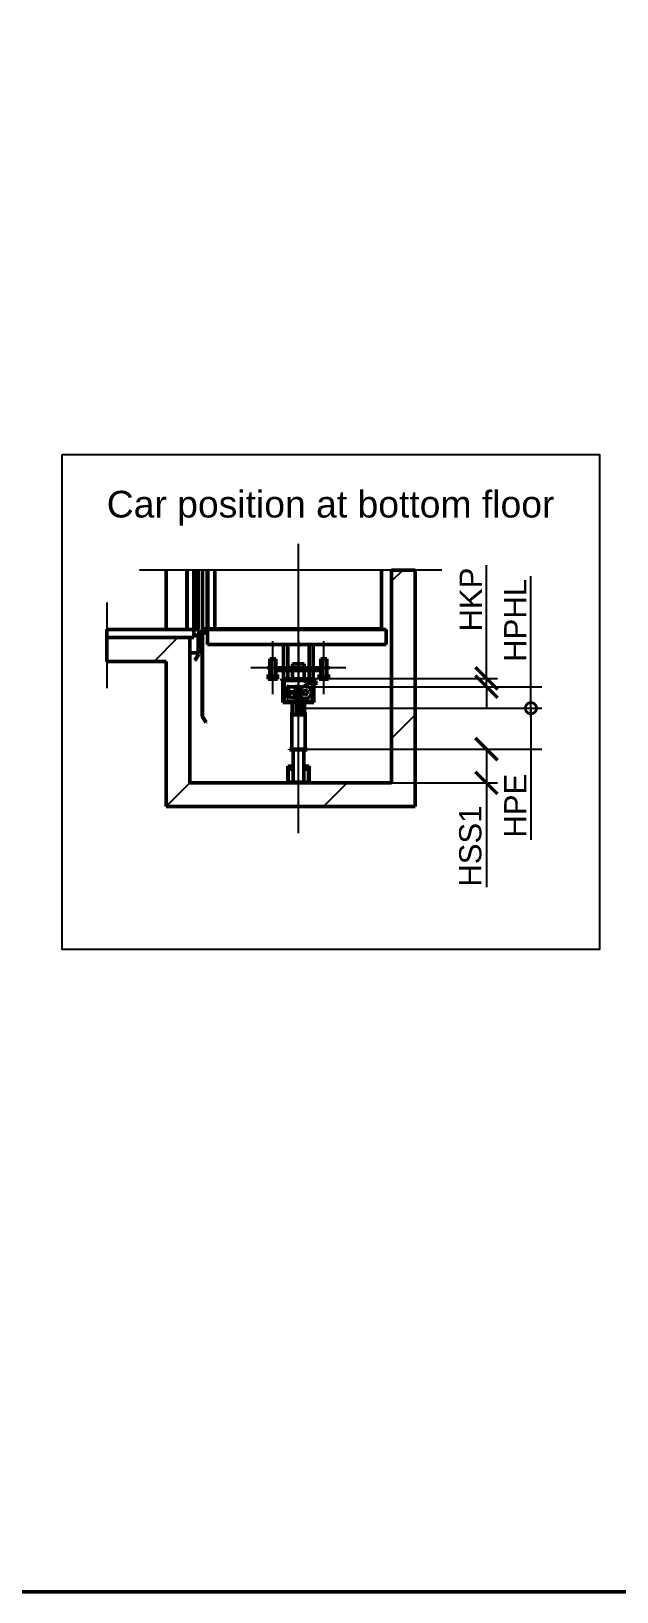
# Model space of a CAD drawing. Header units: millimetres. Extents: x -2854 to 202754, y -48725 to 27067.
# Drawn here: x 135118 to 140053, y -48725 to -35567 of the extents above; entities that cross this region are included whole.
import ezdxf

# ---------------------------------------------------------------- set-up
doc = ezdxf.new("R2010")
doc.units = ezdxf.units.MM
doc.linetypes.add('AM_ISO08W050', pattern=[18, 12, -1.5, 3, -1.5])
for name, color, linetype, lineweight in [('AM_0', 7, 'Continuous', 50), ('AM_8', 1, 'Continuous', 25), ('LDBuffer-AM_0', 7, 'Continuous', 50), ('LDCar-AM_0', 7, 'Continuous', 50), ('LDCar-AM_4', 3, 'Continuous', 25), ('LDCarFrame-AM_0', 7, 'Continuous', 50), ('LDGear-AM_0', 7, 'Continuous', 50), ('LDGear-AM_7', 4, 'AM_ISO08W050', 25), ('LDShaft-AM_0', 7, 'Continuous', 50), ('LDShaft-AM_4', 3, 'Continuous', 25), ('LDShaft-AM_5', 3, 'Continuous', 25), ('LDShaft-AM_7', 4, 'AM_ISO08W050', 25)]:
    doc.layers.add(name, color=color, linetype=linetype, lineweight=lineweight)
doc.layers.add('AM_VIEWS', color=1, linetype='Continuous', lineweight=25, plot=False)
doc.styles.add('LD', font='ARIALUNI.ttf')
doc.dimstyles.new('LIFT', dxfattribs={"dimtxt": 2.5, "dimasz": 2.5, "dimexe": 1.25, "dimexo": 0, "dimgap": 0.5, "dimtad": 1, "dimdec": 0, "dimzin": 1, "dimdsep": 46, "dimtxsty": 'LD', "dimblk": 'ARCHTICK', "dimcen": 0, "dimdle": 1, "dimclrd": 3, "dimclre": 3, "dimclrt": 4, "dimadec": 0, "dimazin": 0, "dimtp": 0.1, "dimtm": 0.1, "dimtfac": 0.71, "dimtdec": 0, "dimtix": 1, "dimtmove": 0, "dimatfit": 3, "dimfxl": 1, "dimtolj": 1, "dimarcsym": 0})

# ---------------------------------------------------------------- blocks, each defined once
blk = doc.blocks.new('LD_20260610085845_00000216')
at = {"layer": 'LDShaft-AM_0'}
for p, q in [((-200, 1795), (-200, 1295)), ((1700, 1795), (1700, 0)), ((1900, 1795), (1700, 1795)), ((1900, 0), (1900, 1795)), ((-700, 1225), (-700, 1025)), ((-200, 1225), (-700, 1225)), ((0, 1225), (-200, 1225)), ((0, 0), (0, 1225)), ((-700, 1025), (-200, 1025)), ((-200, 1025), (-200, -200)), ((1700, 0), (0, 0)), ((1900, -200), (1900, 0)), ((-200, -200), (0, -200)), ((0, -200), (1900, -200))]:
    blk.add_line(p, q, dxfattribs=at)
blk = doc.blocks.new('LD_20260610085845_00000218')
at = {"layer": 'LDShaft-AM_4'}
blk.add_line((-700, 225), (-700, -495), dxfattribs=at)
blk = doc.blocks.new('LD_20260610085845_00000219')
at = {"layer": 'LDShaft-AM_0'}
for p, q in [((0, -22.5), (0, -151)), ((71, -1), (35, -1)), ((71, -5), (35, -5)), ((35, -5), (71, -5)), ((71, -5), (71, -1)), ((71, -151), (71, -5)), ((0, -151), (71, -151))]:
    blk.add_line(p, q, dxfattribs=at)
blk = doc.blocks.new('LD_20260610085845_0000021A')
at = {"layer": 'LDCar-AM_0'}
for p, q in [((0, 500), (0, 0)), ((3, 500), (3, 0)), ((60, 0), (60, 500)), ((66, 500), (66, 5)), ((95, 5), (95, 500)), ((0, 0), (3, 0)), ((3, 0), (60, 0)), ((60, 0), (60, -48)), ((100, 0), (60, 0)), ((66, 5), (95, 5)), ((100, -48), (100, 0)), ((60, -48), (100, -48)), ((97, -48), (97, -210)), ((100, -48), (97, -48)), ((100, -210), (100, -48)), ((97, -210), (67, -259)), ((67, -259), (70, -261)), ((70, -261), (100, -212)), ((100, -212), (97, -210)), ((97, -210), (100, -210))]:
    blk.add_line(p, q, dxfattribs=at)
blk = doc.blocks.new('LD_20260610085845_0000021B')
at = {"layer": 'LDShaft-AM_0'}
for p, q in [((-700, 0), (-700, -70)), ((-200, 0), (-700, 0)), ((-80, 0), (-200, 0)), ((0, 0), (-80, 0)), ((35, 0), (0, 0)), ((35, -70), (35, 0)), ((-700, -70), (-200, -70)), ((-200, -70), (-80, -70)), ((-80, -70), (0, -70)), ((0, -70), (35, -70))]:
    blk.add_line(p, q, dxfattribs=at)
blk = doc.blocks.new('LD_20260610085845_0000021C')
at = {"layer": 'LDShaft-AM_7'}
blk.add_line((0, -1720), (0, 725), dxfattribs=at)
blk = doc.blocks.new('LD_20260610085845_0000021D')
at = {"layer": 'LDCar-AM_0'}
for p, q in [((-765.5, 500), (-765.5, 4)), ((-762.5, 500), (-762.5, 4)), ((-762.5, 4), (-762.5, 500)), ((-703, 4), (-703, 500)), ((700, 4), (700, 500)), ((-701.5, 4), (-766.5, 4)), ((-766.5, 4), (-766.5, 0)), ((-766.5, 0), (-701.5, 0)), ((-765.5, 4), (-762.5, 4)), ((-762.5, 4), (-703, 4)), ((701.5, 4), (-701.5, 4)), ((-701.5, 4), (-701.5, 0)), ((-701.5, 0), (-701.5, 4)), ((-701.5, 0), (701.5, 0)), ((-700, 4), (700, 4)), ((701.5, 0), (701.5, 4))]:
    blk.add_line(p, q, dxfattribs=at)
blk = doc.blocks.new('LD_20260610085845_0000021E')
at = {"layer": 'LDCarFrame-AM_0'}
for p, q in [((741, 129), (-765, 129)), ((-765, 129), (-765, 95)), ((-765, 95), (-765, 15)), ((-765, 15), (-765, 0)), ((-765, 0), (741, 0)), ((741, 95), (741, 129)), ((741, 15), (741, 95)), ((741, 0), (741, 15))]:
    blk.add_line(p, q, dxfattribs=at)
blk = doc.blocks.new('LD_20260610085845_0000021F')
at = {"layer": 'LDCarFrame-AM_0'}
for p, q in [((-126, 0), (-126, -197)), ((-90, 0), (-90, -197)), ((-90, -197), (-90, 0)), ((90, 0), (90, -197)), ((90, -197), (90, 0)), ((126, -197), (126, 0)), ((-190, -217), (190, -217)), ((180, -197), (-180, -197)), ((-126, -217), (-126, -287)), ((-90, -217), (-90, -287)), ((-90, -287), (-90, -217)), ((-50, -162), (50, -162)), ((-50, -197), (-50, -162)), ((-50, -287), (-50, -217)), ((50, -162), (50, -197)), ((50, -217), (50, -287)), ((90, -217), (90, -287)), ((90, -287), (90, -217)), ((126, -287), (126, -217)), ((140, -287), (-140, -287)), ((-140, -287), (-140, -302)), ((-140, -302), (140, -302)), ((-120, -302), (-130, -302)), ((-130, -302), (-130, -489)), ((-120, -479), (-120, -302)), ((130, -302), (120, -302)), ((120, -302), (120, -479)), ((130, -489), (130, -302)), ((140, -302), (140, -287)), ((-130, -489), (-22.5, -489)), ((-22.5, -479), (-120, -479)), ((120, -479), (22.5, -479)), ((22.5, -489), (130, -489))]:
    blk.add_line(p, q, dxfattribs=at)
blk = doc.blocks.new('LD_20260610085845_00000220')
at = {"layer": 'LDCarFrame-AM_0'}
for p, q in [((61, 0), (61, -24)), ((117, 0), (117, -24)), ((117, -24), (117, 0)), ((-82, -50), (-98, -50)), ((-98, -50), (-98, -150)), ((-82, -150), (-82, -50)), ((-82, -55), (-82, -57)), ((-30, -55), (-82, -55)), ((-82, -57), (-82, -61)), ((-82, -61), (-82, -67)), ((-82, -67), (-82, -75)), ((-82, -75), (-82, -83)), ((-82, -83), (-82, -89)), ((-82, -89), (-82, -93)), ((-82, -93), (-82, -95)), ((-82, -95), (-27, -95)), ((-76, -105), (-76, -107)), ((-34, -105), (-76, -105)), ((-76, -107), (-76, -111)), ((-76, -111), (-76, -117)), ((-76, -117), (-76, -125)), ((-76, -125), (-76, -133)), ((-34, -107), (-34, -105)), ((-34, -111), (-34, -107)), ((-34, -117), (-34, -111)), ((-34, -125), (-34, -117)), ((-34, -133), (-34, -125)), ((-7, -50), (-27, -50)), ((-27, -50), (-27, -53)), ((-27, -63), (-27, -150)), ((-27, -67), (-27, -63)), ((-27, -75), (-27, -67)), ((-27, -83), (-27, -75)), ((-27, -89), (-27, -83)), ((-27, -93), (-27, -89)), ((-27, -95), (-27, -93)), ((-7, -53), (-7, -50)), ((39, -51), (30, -58)), ((40, -92), (38, -100)), ((38, -100), (40, -108)), ((59, -48), (39, -51)), ((44, -86), (40, -92)), ((40, -108), (44, -114)), ((51, -82), (44, -86)), ((44, -114), (51, -118)), ((58, -80), (51, -82)), ((51, -118), (58, -120)), ((66, -82), (58, -80)), ((58, -120), (66, -118)), ((80, -51), (59, -48)), ((61, -24), (117, -24)), ((76, -30), (62, -30)), ((62, -30), (62, -48)), ((73, -86), (66, -82)), ((66, -118), (73, -114)), ((77, -92), (73, -86)), ((73, -114), (77, -108)), ((76, -51), (76, -30)), ((78, -100), (77, -92)), ((77, -108), (78, -100)), ((97, -63), (80, -51)), ((108, -80), (97, -63)), ((97, -137), (108, -120)), ((112, -100), (108, -80)), ((108, -120), (112, -100)), ((117, -24), (120, -24)), ((140, -15), (138, -17)), ((138, -17), (138, -20)), ((138, -20), (138, -23)), ((138, -23), (140, -25)), ((142, -13), (140, -15)), ((140, -25), (142, -27)), ((145, -12), (142, -13)), ((142, -27), (145, -28)), ((148, -13), (145, -12)), ((145, -28), (148, -27)), ((150, -15), (148, -13)), ((148, -27), (150, -25)), ((152, -17), (150, -15)), ((150, -25), (152, -23)), ((152, -20), (152, -17)), ((152, -23), (152, -20)), ((-98, -150), (-82, -150)), ((-76, -133), (-76, -139)), ((-76, -139), (-76, -143)), ((-76, -143), (-76, -145)), ((-76, -145), (-34, -145)), ((-34, -139), (-34, -133)), ((-34, -143), (-34, -139)), ((-34, -145), (-34, -143)), ((-27, -150), (-23, -150)), ((22, -137), (39, -149)), ((39, -149), (59, -152)), ((59, -152), (80, -149)), ((80, -149), (97, -137))]:
    blk.add_line(p, q, dxfattribs=at)
blk = doc.blocks.new('LD_20260610085845_00000221')
at = {"layer": 'LDBuffer-AM_0'}
for p, q in [((-75, 285), (-75, 279)), ((75, 285), (-75, 285)), ((-75, 279), (75, 279)), ((45, 279), (-45, 279)), ((-45, 279), (-45, 6)), ((45, 6), (45, 279)), ((75, 279), (75, 285)), ((-45, 140), (-90, 140)), ((-90, 140), (-90, 5)), ((90, 140), (45, 140)), ((90, 5), (90, 140)), ((-75, 5), (-90, 5)), ((-90, 5), (-90, 0)), ((-90, 5), (-75, 5)), ((-90, 0), (-75, 0)), ((-45, 115), (-85, 115)), ((-85, 115), (-85, 5)), ((-75, 6), (-75, 0)), ((75, 6), (-75, 6)), ((-75, 0), (75, 0)), ((-45, 6), (45, 6)), ((85, 115), (45, 115)), ((75, 0), (75, 6)), ((90, 5), (75, 5)), ((75, 5), (90, 5)), ((75, 0), (90, 0)), ((85, 5), (85, 115)), ((90, 0), (90, 5))]:
    blk.add_line(p, q, dxfattribs=at)
blk = doc.blocks.new('LD_20260610085845_00000222')
at = {"layer": 'LDCarFrame-AM_0'}
for p, q in [((-20, 0), (-52, 0)), ((-52, 0), (-52, -102)), ((-15, 0), (-20, 0)), ((-20, 0), (-20, -102)), ((-20, -102), (-20, 0)), ((-6, 0), (-15, 0)), ((-6, -102), (-6, 0)), ((6, 0), (-6, 0)), ((6, 0), (6, -102)), ((15, 0), (6, 0)), ((20, 0), (15, 0)), ((52, 0), (20, 0)), ((20, 0), (20, -102)), ((20, -102), (20, 0)), ((52, -102), (52, 0)), ((-52, -102), (-20, -102)), ((-20, -102), (-15, -102)), ((-15, -102), (-6, -102)), ((-6, -102), (6, -102)), ((6, -102), (15, -102)), ((15, -102), (20, -102)), ((20, -102), (52, -102))]:
    blk.add_line(p, q, dxfattribs=at)
blk = doc.blocks.new('LD_20260610085845_00000224')
at = {"layer": 'LDGear-AM_0'}
for p, q in [((-250, 13), (-250, 12)), ((-240, 13), (-250, 13)), ((-250, 12), (-250, 9)), ((-250, 9), (-250, 5)), ((-250, 5), (-250, 0)), ((-250, 0), (-250, -5)), ((-240, 75), (-240, 69)), ((-190, 75), (-240, 75)), ((-240, 69), (-240, 53)), ((-240, 53), (-240, 29)), ((-240, 29), (-240, 0)), ((-190, 69), (-190, 75)), ((-190, 53), (-190, 69)), ((-190, 29), (-190, 53)), ((-190, 0), (-190, 29)), ((-180, 13), (-190, 13)), ((-180, 12), (-180, 13)), ((-180, 9), (-180, 12)), ((-180, 5), (-180, 9)), ((-180, 0), (-180, 5)), ((-180, -5), (-180, 0)), ((180, 13), (180, 12)), ((190, 13), (180, 13)), ((180, 12), (180, 9)), ((180, 9), (180, 5)), ((180, 5), (180, 0)), ((180, 0), (180, -5)), ((190, 75), (190, 69)), ((240, 75), (190, 75)), ((190, 69), (190, 53)), ((190, 53), (190, 29)), ((190, 29), (190, 0)), ((240, 69), (240, 75)), ((240, 53), (240, 69)), ((240, 29), (240, 53)), ((240, 0), (240, 29)), ((250, 13), (240, 13)), ((250, 12), (250, 13)), ((250, 9), (250, 12)), ((250, 5), (250, 9)), ((250, 0), (250, 5)), ((250, -5), (250, 0)), ((-254, -57), (-254, -97)), ((-252, -57), (-254, -57)), ((-254, -97), (-176, -97)), ((-252, -95), (-252, -57)), ((-178, -95), (-252, -95)), ((-250, -5), (-250, -9)), ((-250, -9), (-250, -12)), ((-250, -12), (-250, -13)), ((-250, -13), (-240, -13)), ((-240, 0), (-240, -29)), ((-240, -29), (-240, -53)), ((-240, -53), (-240, -69)), ((-240, -69), (-240, -75)), ((-240, -75), (-190, -75)), ((-190, -29), (-190, 0)), ((-190, -13), (-180, -13)), ((-190, -53), (-190, -29)), ((-190, -69), (-190, -53)), ((-190, -75), (-190, -69)), ((-180, -9), (-180, -5)), ((-180, -12), (-180, -9)), ((-180, -13), (-180, -12)), ((-178, -57), (-178, -95)), ((-176, -57), (-178, -57)), ((-176, -97), (-176, -57)), ((176, -57), (176, -97)), ((178, -57), (176, -57)), ((176, -97), (254, -97)), ((178, -95), (178, -57)), ((252, -95), (178, -95)), ((180, -5), (180, -9)), ((180, -9), (180, -12)), ((180, -12), (180, -13)), ((180, -13), (190, -13)), ((190, 0), (190, -29)), ((190, -29), (190, -53)), ((190, -53), (190, -69)), ((190, -69), (190, -75)), ((190, -75), (240, -75)), ((240, -29), (240, 0)), ((240, -13), (250, -13)), ((240, -53), (240, -29)), ((240, -69), (240, -53)), ((240, -75), (240, -69)), ((250, -9), (250, -5)), ((250, -12), (250, -9)), ((250, -13), (250, -12)), ((252, -57), (252, -95)), ((254, -57), (252, -57)), ((254, -97), (254, -57))]:
    blk.add_line(p, q, dxfattribs=at)
at = {"layer": 'LDGear-AM_7'}
for p, q in [((-215, -225), (-215, 225)), ((215, -225), (215, 225)), ((-400, 0), (-390, 0)), ((-390, 0), (-150, 0)), ((150, 0), (390, 0)), ((390, 0), (400, 0))]:
    blk.add_line(p, q, dxfattribs=at)
blk = doc.blocks.new('LD_20260610085845_00000225')
at = {"layer": 'LDGear-AM_7'}
for p, q in [((0, 225), (0, -225)), ((-150, 0), (150, 0))]:
    blk.add_line(p, q, dxfattribs=at)
blk = doc.blocks.new('LD_20260610085845_00000227')
at = {"layer": 'LDBuffer-AM_0'}
for p, q in [((-28, 811), (-30, 811)), ((-30, 811), (-30, 801)), ((-30, 801), (-28, 801)), ((-21, 811), (-28, 811)), ((-28, 801), (-21, 801)), ((-21, 801), (-22, 801)), ((-22, 801), (-22, 677)), ((-11, 811), (-21, 811)), ((-16, 801), (-21, 801)), ((-21, 801), (-11, 801)), ((-9, 801), (-16, 801)), ((0, 811), (-11, 811)), ((-11, 801), (0, 801)), ((0, 801), (-9, 801)), ((11, 811), (0, 811)), ((9, 801), (0, 801)), ((0, 801), (11, 801)), ((16, 801), (9, 801)), ((21, 811), (11, 811)), ((11, 801), (21, 801)), ((21, 801), (16, 801)), ((28, 811), (21, 811)), ((22, 801), (21, 801)), ((21, 801), (28, 801)), ((22, 677), (22, 801)), ((30, 811), (28, 811)), ((28, 801), (30, 801)), ((30, 801), (30, 811)), ((-52, 593), (-56, 593)), ((-56, 593), (-56, 285)), ((56, 593), (52, 593)), ((56, 285), (56, 593)), ((-56, 285), (-52, 285)), ((-52, 285), (-40, 285)), ((-40, 285), (-21, 285)), ((-21, 285), (0, 285)), ((0, 285), (21, 285)), ((21, 285), (40, 285)), ((40, 285), (52, 285)), ((52, 285), (56, 285))]:
    blk.add_line(p, q, dxfattribs=at)
blk = doc.blocks.new('LD_20260610085845_00000229')
at = {"layer": 'LDCar-AM_0'}
for p, q in [((2, 500), (2, 5)), ((42, 5), (42, 500)), ((0, 0), (0, -30)), ((45, 0), (0, 0)), ((2, 5), (42, 5)), ((45, -30), (45, 0)), ((0, -30), (0, -735)), ((3, -30), (0, -30)), ((0, -30), (45, -30)), ((3, -735), (3, -30)), ((3, -734), (0, -736)), ((0, -735), (3, -735)), ((0, -736), (30, -786)), ((33, -784), (3, -734)), ((30, -786), (33, -784))]:
    blk.add_line(p, q, dxfattribs=at)
blk = doc.blocks.new('LD_20260610085845_0000022B')
at = {"layer": 'AM_8'}
for p, q in [((1700, 1700), (1795, 1795)), ((-301, 1025), (-101, 1225)), ((1700, 374), (1900, 574)), ((-200, -200), (0, 0)), ((1126, -200), (1326, 0))]:
    blk.add_line(p, q, dxfattribs=at)
blk = doc.blocks.new('_ArchTick')
at = {"color": 0, "linetype": 'ByBlock', "const_width": 0.15}
blk.add_lwpolyline([(-0.5, -0.5), (0.5, 0.5)], dxfattribs=at)
blk = doc.blocks.new('*D2579')
at = {"layer": 'Defpoints', "color": 0, "transparency": 16777216}
for p in [(137370, -41024), (138955, -41024), (137370, -41094)]:
    blk.add_point(p, dxfattribs=at)
at = {"layer": 'LDShaft-AM_5', "color": 3, "lineweight": -2, "transparency": 16777216}
for p, q in [((138955, -41024), (138955, -40068)), ((137370, -41024), (139048, -41024)), ((138955, -41094), (138955, -41024)), ((137370, -41094), (139048, -41094)), ((138955, -41094), (138955, -41282))]:
    blk.add_line(p, q, dxfattribs=at)
at = {"layer": 'LDShaft-AM_5', "color": 3, "lineweight": -2, "transparency": 16777216, "xscale": 187.5, "yscale": 187.5, "zscale": 187.5}
for p, rotation in [((138955, -41024), 270), ((138955, -41094), 90)]:
    blk.add_blockref('_ArchTick', p, dxfattribs=dict(at, rotation=rotation))
at = {"layer": 'LDShaft-AM_5', "color": 4, "transparency": 16777216, "insert": (138823, -40359), "char_height": 187.5, "attachment_point": 5, "rotation": 90, "style": 'LD'}
blk.add_mtext('\\A1;HKP', dxfattribs=at)
blk = doc.blocks.new('_NONE')
blk = doc.blocks.new('_DotSmall')
at = {"color": 0, "linetype": 'ByBlock', "const_width": 0.5}
blk.add_lwpolyline([(-0.0625, 0, 1), (0.0625, 0, 1)], format="xyb", close=True, dxfattribs=at)
blk = doc.blocks.new('*D2580')
at = {"layer": 'Defpoints', "color": 0, "transparency": 16777216}
for p in [(137370, -41094), (139330, -41094), (137370, -41275)]:
    blk.add_point(p, dxfattribs=at)
at = {"layer": 'LDShaft-AM_5', "color": 3, "lineweight": -2, "transparency": 16777216}
for p, q in [((139330, -41094), (139330, -40163)), ((137370, -41094), (139423, -41094)), ((139330, -41350), (139330, -41094)), ((137370, -41275), (139423, -41275))]:
    blk.add_line(p, q, dxfattribs=at)
at = {"layer": 'LDShaft-AM_5', "color": 3, "lineweight": -2, "transparency": 16777216, "xscale": 187.5, "yscale": 187.5, "zscale": 187.5, "rotation": 270}
blk.add_blockref('_DotSmall', (139330, -41275), dxfattribs=at)
at = {"layer": 'LDShaft-AM_5', "color": 4, "transparency": 16777216, "insert": (139198, -40535), "char_height": 187.5, "attachment_point": 5, "rotation": 90, "style": 'LD'}
blk.add_mtext('\\A1;HPHL', dxfattribs=at)
blk = doc.blocks.new('*D2581')
at = {"layer": 'Defpoints', "color": 0, "transparency": 16777216}
for p in [(137370, -41620), (138955, -41620), (137370, -41905)]:
    blk.add_point(p, dxfattribs=at)
at = {"layer": 'LDShaft-AM_5', "color": 3, "lineweight": -2, "transparency": 16777216}
for p, q in [((137370, -41620), (139048, -41620)), ((138955, -41620), (138955, -41980)), ((137370, -41905), (139048, -41905)), ((138955, -41905), (138955, -42783))]:
    blk.add_line(p, q, dxfattribs=at)
at = {"layer": 'LDShaft-AM_5', "color": 3, "lineweight": -2, "transparency": 16777216, "xscale": 187.5, "yscale": 187.5, "zscale": 187.5}
for p, rotation in [((138955, -41620), 90), ((138955, -41905), 270)]:
    blk.add_blockref('_ArchTick', p, dxfattribs=dict(at, rotation=rotation))
at = {"layer": 'LDShaft-AM_5', "color": 4, "transparency": 16777216, "insert": (138820, -42438), "char_height": 187.5, "attachment_point": 5, "rotation": 90, "style": 'LD'}
blk.add_mtext('\\A1;HSS1', dxfattribs=at)
blk = doc.blocks.new('*D2582')
at = {"layer": 'Defpoints', "color": 0, "transparency": 16777216}
for p in [(137370, -41275), (139330, -41275), (137370, -41620)]:
    blk.add_point(p, dxfattribs=at)
at = {"layer": 'LDShaft-AM_5', "color": 3, "lineweight": -2, "transparency": 16777216}
for p, q in [((137370, -41275), (139423, -41275)), ((139330, -41275), (139330, -41695)), ((137370, -41620), (139423, -41620)), ((139330, -41620), (139330, -42386))]:
    blk.add_line(p, q, dxfattribs=at)
at = {"layer": 'LDShaft-AM_5', "color": 3, "lineweight": -2, "transparency": 16777216, "xscale": 187.5, "yscale": 187.5, "zscale": 187.5, "rotation": 90}
blk.add_blockref('_DotSmall', (139330, -41275), dxfattribs=at)
at = {"layer": 'LDShaft-AM_5', "color": 4, "transparency": 16777216, "insert": (139198, -42097), "char_height": 187.5, "attachment_point": 5, "rotation": 90, "style": 'LD'}
blk.add_mtext('\\A1;HPE', dxfattribs=at)
blk = doc.blocks.new('LD_20260610085845_0000022D')
at = {"layer": 'LDCar-AM_4'}
blk.add_line((2125, 1795), (-425, 1795), dxfattribs=at)

msp = doc.modelspace()

# ---------------------------------------------------------------- linework, layer by layer
at = {"layer": 'AM_0'}
msp.add_lwpolyline([(-2854.2, -11515), (202753.5, -11515), (202753.5, -48725.1), (-2854.2, -48725.1)], close=True, dxfattribs=at)
at = {"layer": 'AM_VIEWS'}
msp.add_lwpolyline([(135379.7, -39135.1), (139907.2, -39135.1), (139907.2, -43308.8), (135379.7, -43308.8)], close=True, dxfattribs=at)

# ---------------------------------------------------------------- block references
for name, p in [('LD_20260610085845_0000021C', (137369.7, -40610.1)), ('LD_20260610085845_00000216', (136454.7, -41905.1)), ('LD_20260610085845_0000022D', (136454.7, -41905.1)), ('LD_20260610085845_0000022B', (136454.7, -41905.1)), ('LD_20260610085845_0000021A', (136429.7, -40610.1)), ('LD_20260610085845_00000229', (136559.7, -40610.1)), ('LD_20260610085845_0000021D', (137369.7, -40610.1)), ('LD_20260610085845_00000218', (136454.7, -40610.1)), ('LD_20260610085845_0000021B', (136454.7, -40610.1)), ('LD_20260610085845_0000021E', (137369.7, -40739.1)), ('LD_20260610085845_00000219', (136454.7, -40657.6)), ('LD_20260610085845_00000224', (137369.7, -40933.1)), ('LD_20260610085845_0000021F', (137369.7, -40739.1)), ('LD_20260610085845_00000225', (137369.7, -40933.1)), ('LD_20260610085845_00000220', (137369.7, -41041.1)), ('LD_20260610085845_00000227', (137369.7, -41905.1)), ('LD_20260610085845_00000222', (137369.7, -41228.1)), ('LD_20260610085845_00000221', (137369.7, -41905.1))]:
    msp.add_blockref(name, p)

# ---------------------------------------------------------------- texts
at = {"layer": 'LDShaft-AM_0', "insert": (135754.7, -39735.1), "char_height": 225, "attachment_point": 7, "style": 'LD'}
msp.add_mtext('\\fArial Unicode MS|b0|i0;\\l\\C256;Car position at bottom floor', dxfattribs=at)

# ---------------------------------------------------------------- dimensions: what is measured, and where the dimension line sits
at = {"layer": 'LDShaft-AM_5'}
for base, p1, p2, text, override, picture, middle in [((138954.7, -41024.1), (137369.7, -41094.1), (137369.7, -41024.1), 'HKP', {"dimscale": 75, "dimtxt": 2.5, "dimjust": 2, "dimblk1": 'NONE', "dimblk2": 'NONE', "dimtix": 0}, '*D2579', (138823.5, -40358.6)), ((139329.7, -41094.1), (137369.7, -41275.1), (137369.7, -41094.1), 'HPHL', {"dimscale": 75, "dimtxt": 2.5, "dimjust": 2, "dimblk1": 'DOTSMALL', "dimblk2": 'NONE', "dimsah": 1, "dimtix": 0}, '*D2580', (139198.5, -40534.6)), ((139329.7, -41275.1), (137369.7, -41620.1), (137369.7, -41275.1), 'HPE', {"dimscale": 75, "dimtxt": 2.5, "dimjust": 1, "dimblk1": 'NONE', "dimblk2": 'DOTSMALL', "dimsah": 1, "dimtix": 0}, '*D2582', (139198.5, -42097)), ((138954.7, -41620.1), (137369.7, -41905.1), (137369.7, -41620.1), 'HSS1', {"dimscale": 75, "dimtxt": 2.5, "dimjust": 1, "dimblk1": 'NONE', "dimblk2": 'NONE', "dimtix": 0}, '*D2581', (138820.3, -42438.1))]:
    dim = msp.add_linear_dim(base=base, p1=p1, p2=p2, angle=90, text=text, dimstyle='LIFT', override=override, dxfattribs=at)
    dim.commit()
    dim.dimension.update_dxf_attribs({"geometry": picture, "text_midpoint": middle})

doc.saveas('drawing.dxf')
